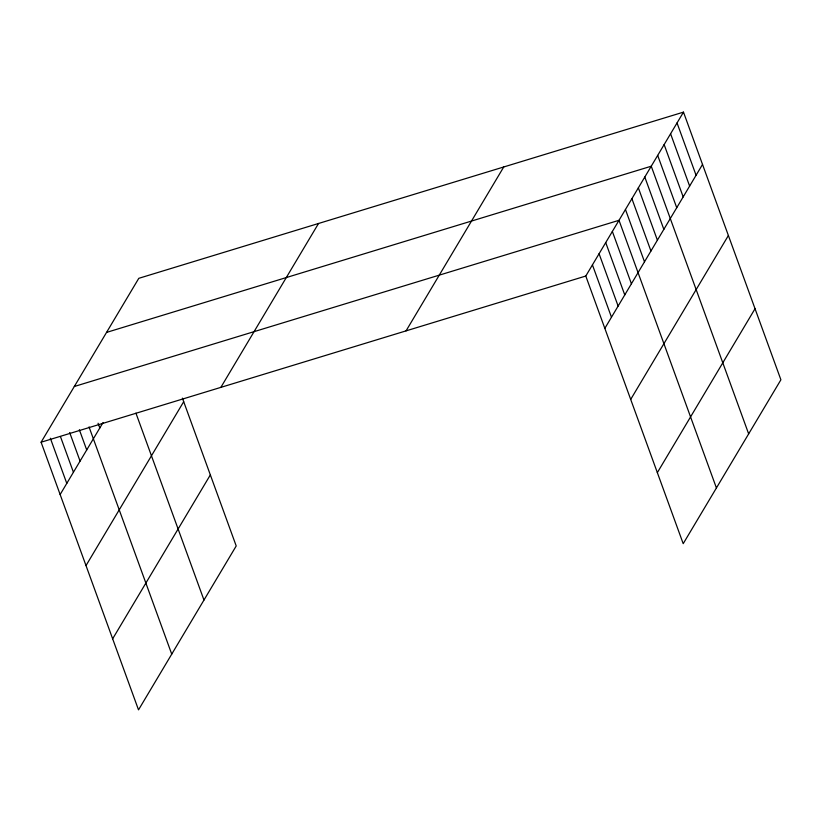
<?xml version="1.0" encoding="UTF-8"?>
<svg xmlns="http://www.w3.org/2000/svg" width="822" height="822" viewBox="0 0 822 822"><rect width="100%" height="100%" fill="white"/><g stroke="black" fill="none" stroke-linecap="round" stroke-linejoin="round"><path stroke-width="1.23" d="M182.402 398.136L236.212 545.962L138.517 709.869L41.1 442.215L138.795 278.319L683.483 112.131L780.9 379.785L683.205 543.681L585.788 276.038L683.483 112.131M60.14 494.536L103.027 422.58M86.002 565.598L183.696 401.691M220.851 387.378L318.535 223.471M112.655 638.807L210.35 474.9M406.047 330.876L503.732 166.979M604.838 328.358L702.522 164.451M630.7 399.41L728.384 235.513M657.343 472.629L755.038 308.723M106.552 332.407L651.25 166.219L748.657 433.872M74.319 386.494L619.007 220.306L716.424 487.96M41.1 442.215L585.788 276.038M677.04 122.951L696.08 175.271M670.588 133.77L689.627 186.091M664.145 144.59L683.185 196.91M657.692 155.409L676.732 207.719M644.797 177.038L663.837 229.359M638.355 187.858L657.394 240.178M631.902 198.677L650.942 250.998M625.46 209.497L644.499 261.807M612.359 231.455L631.409 283.775M605.722 242.603L624.761 294.923M599.074 253.741L618.123 306.061M592.436 264.89L611.476 317.21M135.938 413.147L203.969 600.05M98.075 423.238L99.801 427.995M89.033 426.916L171.736 654.137M79.354 429.742L86.711 449.953M69.685 432.557L80.073 461.101M60.448 436.574L73.425 472.239M50.337 438.208L66.788 483.387"/></g></svg>
